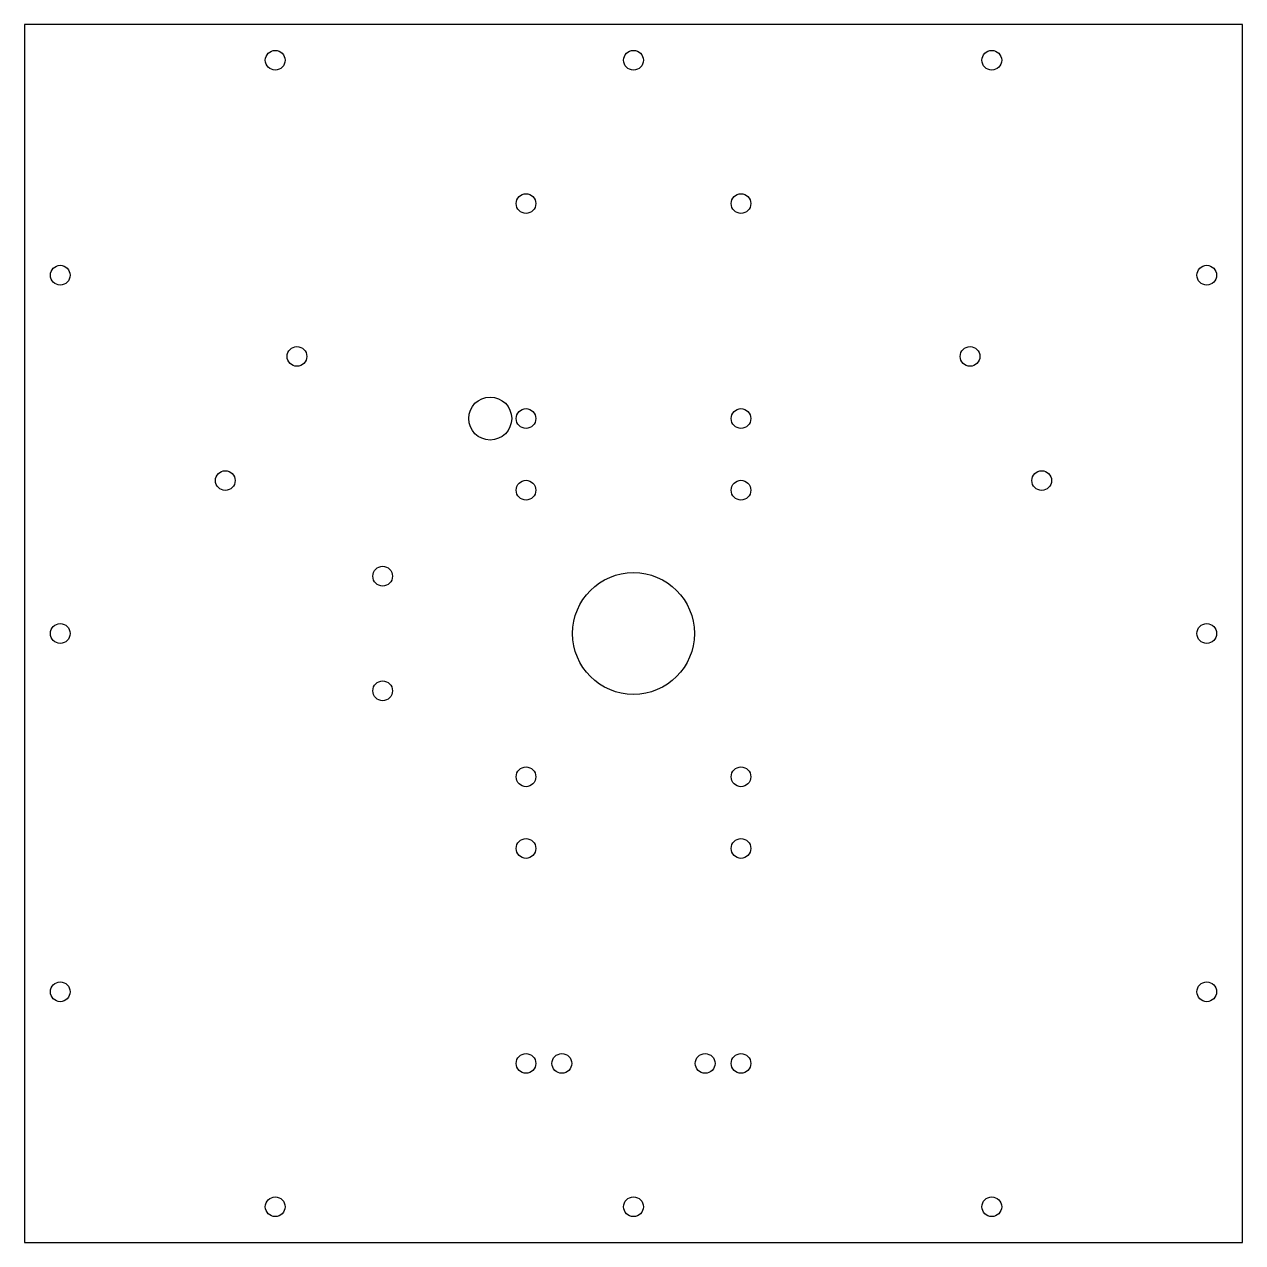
# Model space of a CAD drawing. Header units: millimetres. Extents: x -170 to 170, y -170 to 170.
import ezdxf

# ---------------------------------------------------------------- set-up
doc = ezdxf.new("R2010")
doc.units = ezdxf.units.MM
doc.layers.add('kontur', color=7, linetype='Continuous')

msp = doc.modelspace()

# ---------------------------------------------------------------- linework, layer by layer
at = {"layer": 'kontur'}
for p, q in [((-170, 170), (-170, -170)), ((170, 170), (-170, 170)), ((170, -170), (170, 170)), ((-170, -170), (170, -170))]:
    msp.add_line(p, q, dxfattribs=at)
for centre, radius in [((-100, 160), 2.75), ((0, 160), 2.75), ((100, 160), 2.75), ((-30, 120), 2.75), ((30, 120), 2.75), ((-160, 100), 2.75), ((160, 100), 2.75), ((-93.92, 77.32), 2.75), ((93.92, 77.32), 2.75), ((-40, 60), 6), ((-30, 60), 2.75), ((30, 60), 2.75), ((-113.92, 42.68), 2.75), ((113.92, 42.68), 2.75), ((-30, 40), 2.75), ((30, 40), 2.75), ((-70, 16), 2.75), ((0, 0), 17), ((-160, 0), 2.75), ((160, 0), 2.75), ((-70, -16), 2.75), ((-30, -40), 2.75), ((30, -40), 2.75), ((-30, -60), 2.75), ((30, -60), 2.75), ((-160, -100), 2.75), ((160, -100), 2.75), ((-30, -120), 2.75), ((-20, -120), 2.75), ((20, -120), 2.75), ((30, -120), 2.75), ((-100, -160), 2.75), ((0, -160), 2.75), ((100, -160), 2.75)]:
    msp.add_circle(centre, radius, dxfattribs=at)

doc.saveas('drawing.dxf')
